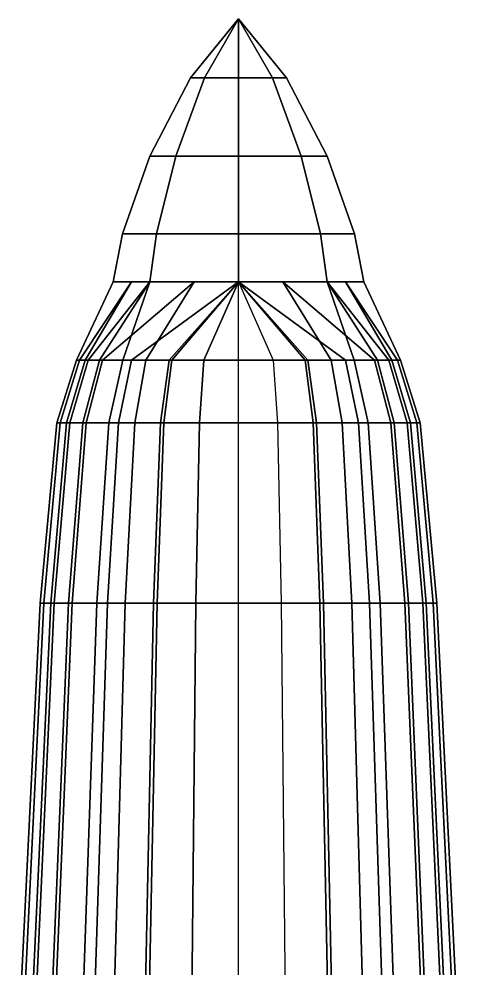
# Model space of a CAD drawing. Header units: millimetres. Extents: x -7.2 to 7.2, y -6 to 11.
# Drawn here: x -0.56 to 0.56, y 3.59 to 6.01 of the extents above; entities that cross this region are included whole.
import ezdxf

# ---------------------------------------------------------------- set-up
doc = ezdxf.new("R2010")
doc.units = ezdxf.units.MM
doc.layers.add('h2', color=7, linetype='Continuous')
doc.layers.add('prop', color=1, linetype='Continuous')

msp = doc.modelspace()

# ---------------------------------------------------------------- linework, layer by layer
for points in [[(-0.413224, 5.14, -0.065927), (-0.413224, 5.14, 0.32516), (-0.32, 5.34)], [(-0.413224, 5.14, 0.32516), (-0.405845, 5.14, 0.369434), (-0.273137, 5.34, 0.113137), (-0.32, 5.34)], [(-0.391087, 5.14, -0.206128), (-0.413224, 5.14, -0.065927), (-0.32, 5.34), (-0.273137, 5.34, -0.113137)], [(-0.405845, 5.14, 0.369434), (-0.383708, 5.14, 0.457982), (-0.226274, 5.34, 0.226274), (-0.273137, 5.34, 0.113137)], [(-0.354192, 5.14, -0.279918), (-0.391087, 5.14, -0.206128), (-0.273137, 5.34, -0.113137), (-0.226274, 5.34, -0.226274)], [(-0.383708, 5.14, 0.457982), (-0.346813, 5.14, 0.524393), (-0.113137, 5.34, 0.273137), (-0.226274, 5.34, 0.226274)], [(-0.29516, 5.14, -0.33895), (-0.354192, 5.14, -0.279918), (-0.226274, 5.34, -0.226274)], [(-0.346813, 5.14, 0.524393), (-0.273023, 5.14, 0.590804), (0, 5.34, 0.32), (-0.113137, 5.34, 0.273137)], [(-0.236128, 5.14, -0.375845), (-0.29516, 5.14, -0.33895), (-0.226274, 5.34, -0.226274), (-0.113137, 5.34, -0.273137)], [(0, 5.34, 0.32), (0, 5.34, 0.32), (-0.273023, 5.14, 0.590804), (-0.169717, 5.14, 0.62032)], [(-0.177096, 5.14, -0.390603), (-0.236128, 5.14, -0.375845), (-0.113137, 5.34, -0.273137), (0, 5.34, -0.32)], [(-0.088548, 5.14, -0.405361), (-0.177096, 5.14, -0.390603), (0, 5.34, -0.32)], [(0, 5.34, 0.32), (0, 5.34, 0.32), (-0.169717, 5.14, 0.62032), (0, 5.14, 0.642457)], [(0.088548, 5.14, -0.405361), (-0.088548, 5.14, -0.405361), (0, 5.34, -0.32)], [(-0.438628, 4.98, -0.216212), (-0.463456, 4.98, -0.058968), (-0.413224, 5.14, -0.065927), (-0.391087, 5.14, -0.206128)], [(-0.463456, 4.98, -0.058968), (-0.463456, 4.98, 0.37966), (-0.413224, 5.14, 0.32516), (-0.413224, 5.14, -0.065927)], [(-0.463456, 4.98, 0.37966), (-0.45518, 4.98, 0.429316), (-0.405845, 5.14, 0.369434), (-0.413224, 5.14, 0.32516)], [(-0.45518, 4.98, 0.429316), (-0.430352, 4.98, 0.528628), (-0.383708, 5.14, 0.457982), (-0.405845, 5.14, 0.369434)], [(-0.397248, 4.98, -0.298972), (-0.438628, 4.98, -0.216212), (-0.391087, 5.14, -0.206128), (-0.354192, 5.14, -0.279918)], [(-0.430352, 4.98, 0.528628), (-0.388972, 4.98, 0.603112), (-0.346813, 5.14, 0.524393), (-0.383708, 5.14, 0.457982)], [(-0.33104, 4.98, -0.36518), (-0.397248, 4.98, -0.298972), (-0.354192, 5.14, -0.279918), (-0.29516, 5.14, -0.33895)], [(-0.388972, 4.98, 0.603112), (-0.306212, 4.98, 0.677596), (-0.273023, 5.14, 0.590804), (-0.346813, 5.14, 0.524393)], [(-0.264832, 4.98, -0.40656), (-0.33104, 4.98, -0.36518), (-0.29516, 5.14, -0.33895), (-0.236128, 5.14, -0.375845)], [(-0.169717, 5.14, 0.62032), (-0.273023, 5.14, 0.590804), (-0.306212, 4.98, 0.677596), (-0.190348, 4.98, 0.7107)], [(-0.198624, 4.98, -0.423112), (-0.264832, 4.98, -0.40656), (-0.236128, 5.14, -0.375845), (-0.177096, 5.14, -0.390603)], [(-0.099312, 4.98, -0.439664), (-0.198624, 4.98, -0.423112), (-0.177096, 5.14, -0.390603), (-0.088548, 5.14, -0.405361)], [(0, 5.14, 0.642457), (-0.169717, 5.14, 0.62032), (-0.190348, 4.98, 0.7107), (0, 4.98, 0.735528)], [(0.099312, 4.98, -0.439664), (-0.099312, 4.98, -0.439664), (-0.088548, 5.14, -0.405361), (0.088548, 5.14, -0.405361)], [(-0.478855, 4.52, -0.276575), (-0.50596, 4.52, -0.10491), (-0.463456, 4.98, -0.058968), (-0.438628, 4.98, -0.216212)], [(-0.50596, 4.52, -0.10491), (-0.50596, 4.52, 0.373945), (-0.463456, 4.98, 0.37966), (-0.463456, 4.98, -0.058968)], [(-0.50596, 4.52, 0.373945), (-0.496925, 4.52, 0.428155), (-0.45518, 4.98, 0.429316), (-0.463456, 4.98, 0.37966)], [(-0.496925, 4.52, 0.428155), (-0.46982, 4.52, 0.536575), (-0.430352, 4.98, 0.528628), (-0.45518, 4.98, 0.429316)], [(-0.43368, 4.52, -0.366925), (-0.478855, 4.52, -0.276575), (-0.438628, 4.98, -0.216212), (-0.397248, 4.98, -0.298972)], [(-0.46982, 4.52, 0.536575), (-0.424645, 4.52, 0.61789), (-0.388972, 4.98, 0.603112), (-0.430352, 4.98, 0.528628)], [(-0.3614, 4.52, -0.439205), (-0.43368, 4.52, -0.366925), (-0.397248, 4.98, -0.298972), (-0.33104, 4.98, -0.36518)], [(-0.424645, 4.52, 0.61789), (-0.334295, 4.52, 0.699205), (-0.306212, 4.98, 0.677596), (-0.388972, 4.98, 0.603112)], [(-0.28912, 4.52, -0.48438), (-0.3614, 4.52, -0.439205), (-0.33104, 4.98, -0.36518), (-0.264832, 4.98, -0.40656)], [(-0.190348, 4.98, 0.7107), (-0.306212, 4.98, 0.677596), (-0.334295, 4.52, 0.699205), (-0.207805, 4.52, 0.735345)], [(-0.21684, 4.52, -0.50245), (-0.28912, 4.52, -0.48438), (-0.264832, 4.98, -0.40656), (-0.198624, 4.98, -0.423112)], [(-0.10842, 4.52, -0.52052), (-0.21684, 4.52, -0.50245), (-0.198624, 4.98, -0.423112), (-0.099312, 4.98, -0.439664)], [(0, 4.98, 0.735528), (-0.190348, 4.98, 0.7107), (-0.207805, 4.52, 0.735345), (0, 4.52, 0.76245)], [(0.10842, 4.52, -0.52052), (-0.10842, 4.52, -0.52052), (-0.099312, 4.98, -0.439664), (0.099312, 4.98, -0.439664)], [(-0.53, 3.42, -0.32), (-0.56, 3.42, -0.13), (-0.50596, 4.52, -0.10491), (-0.478855, 4.52, -0.276575)], [(-0.56, 3.42, -0.13), (-0.56, 3.42, 0.4), (-0.50596, 4.52, 0.373945), (-0.50596, 4.52, -0.10491)], [(-0.56, 3.42, 0.4), (-0.55, 3.42, 0.46), (-0.496925, 4.52, 0.428155), (-0.50596, 4.52, 0.373945)], [(-0.55, 3.42, 0.46), (-0.52, 3.42, 0.58), (-0.46982, 4.52, 0.536575), (-0.496925, 4.52, 0.428155)], [(-0.48, 3.42, -0.42), (-0.53, 3.42, -0.32), (-0.478855, 4.52, -0.276575), (-0.43368, 4.52, -0.366925)], [(-0.52, 3.42, 0.58), (-0.47, 3.42, 0.67), (-0.424645, 4.52, 0.61789), (-0.46982, 4.52, 0.536575)], [(-0.4, 3.42, -0.5), (-0.48, 3.42, -0.42), (-0.43368, 4.52, -0.366925), (-0.3614, 4.52, -0.439205)], [(-0.47, 3.42, 0.67), (-0.37, 3.42, 0.76), (-0.334295, 4.52, 0.699205), (-0.424645, 4.52, 0.61789)], [(-0.32, 3.42, -0.55), (-0.4, 3.42, -0.5), (-0.3614, 4.52, -0.439205), (-0.28912, 4.52, -0.48438)], [(-0.207805, 4.52, 0.735345), (-0.334295, 4.52, 0.699205), (-0.37, 3.42, 0.76), (-0.23, 3.42, 0.8)], [(-0.24, 3.42, -0.57), (-0.32, 3.42, -0.55), (-0.28912, 4.52, -0.48438), (-0.21684, 4.52, -0.50245)], [(-0.12, 3.42, -0.59), (-0.24, 3.42, -0.57), (-0.21684, 4.52, -0.50245), (-0.10842, 4.52, -0.52052)], [(0, 4.52, 0.76245), (-0.207805, 4.52, 0.735345), (-0.23, 3.42, 0.8), (0, 3.42, 0.83)], [(0.12, 3.42, -0.59), (-0.12, 3.42, -0.59), (-0.10842, 4.52, -0.52052), (0.10842, 4.52, -0.52052)]]:
    msp.add_3dface(points)
at = {"layer": 'h2'}
for points in [[(0.177096, 5.14, -0.390603), (0.236128, 5.14, -0.375845), (0.113137, 5.34, -0.273137), (0, 5.34, -0.32)], [(0.088548, 5.14, -0.405361), (0.177096, 5.14, -0.390603), (0, 5.34, -0.32)], [(0, 5.34, 0.32), (0, 5.34, 0.32), (0.273023, 5.14, 0.590804), (0.169717, 5.14, 0.62032)], [(0, 5.34, 0.32), (0, 5.34, 0.32), (0.169717, 5.14, 0.62032), (0, 5.14, 0.642457)], [(0.346813, 5.14, 0.524393), (0.273023, 5.14, 0.590804), (0, 5.34, 0.32), (0.113137, 5.34, 0.273137)], [(0.236128, 5.14, -0.375845), (0.29516, 5.14, -0.33895), (0.226274, 5.34, -0.226274), (0.113137, 5.34, -0.273137)], [(0.383708, 5.14, 0.457982), (0.346813, 5.14, 0.524393), (0.113137, 5.34, 0.273137), (0.226274, 5.34, 0.226274)], [(0.354192, 5.14, -0.279918), (0.391087, 5.14, -0.206128), (0.273137, 5.34, -0.113137), (0.226274, 5.34, -0.226274)], [(0.29516, 5.14, -0.33895), (0.354192, 5.14, -0.279918), (0.226274, 5.34, -0.226274)], [(0.405845, 5.14, 0.369434), (0.383708, 5.14, 0.457982), (0.226274, 5.34, 0.226274), (0.273137, 5.34, 0.113137)], [(0.391087, 5.14, -0.206128), (0.413224, 5.14, -0.065927), (0.32, 5.34), (0.273137, 5.34, -0.113137)], [(0.413224, 5.14, 0.32516), (0.405845, 5.14, 0.369434), (0.273137, 5.34, 0.113137), (0.32, 5.34)], [(0.413224, 5.14, -0.065927), (0.413224, 5.14, 0.32516), (0.32, 5.34)], [(0, 5.14, 0.642457), (0.169717, 5.14, 0.62032), (0.190348, 4.98, 0.7107), (0, 4.98, 0.735528)], [(0.099312, 4.98, -0.439664), (0.198624, 4.98, -0.423112), (0.177096, 5.14, -0.390603), (0.088548, 5.14, -0.405361)], [(0.169717, 5.14, 0.62032), (0.273023, 5.14, 0.590804), (0.306212, 4.98, 0.677596), (0.190348, 4.98, 0.7107)], [(0.198624, 4.98, -0.423112), (0.264832, 4.98, -0.40656), (0.236128, 5.14, -0.375845), (0.177096, 5.14, -0.390603)], [(0.264832, 4.98, -0.40656), (0.33104, 4.98, -0.36518), (0.29516, 5.14, -0.33895), (0.236128, 5.14, -0.375845)], [(0.388972, 4.98, 0.603112), (0.306212, 4.98, 0.677596), (0.273023, 5.14, 0.590804), (0.346813, 5.14, 0.524393)], [(0.33104, 4.98, -0.36518), (0.397248, 4.98, -0.298972), (0.354192, 5.14, -0.279918), (0.29516, 5.14, -0.33895)], [(0.430352, 4.98, 0.528628), (0.388972, 4.98, 0.603112), (0.346813, 5.14, 0.524393), (0.383708, 5.14, 0.457982)], [(0.397248, 4.98, -0.298972), (0.438628, 4.98, -0.216212), (0.391087, 5.14, -0.206128), (0.354192, 5.14, -0.279918)], [(0.45518, 4.98, 0.429316), (0.430352, 4.98, 0.528628), (0.383708, 5.14, 0.457982), (0.405845, 5.14, 0.369434)], [(0.438628, 4.98, -0.216212), (0.463456, 4.98, -0.058968), (0.413224, 5.14, -0.065927), (0.391087, 5.14, -0.206128)], [(0.463456, 4.98, 0.37966), (0.45518, 4.98, 0.429316), (0.405845, 5.14, 0.369434), (0.413224, 5.14, 0.32516)], [(0.463456, 4.98, -0.058968), (0.463456, 4.98, 0.37966), (0.413224, 5.14, 0.32516), (0.413224, 5.14, -0.065927)], [(0, 4.98, 0.735528), (0.190348, 4.98, 0.7107), (0.207805, 4.52, 0.735345), (0, 4.52, 0.76245)], [(0.10842, 4.52, -0.52052), (0.21684, 4.52, -0.50245), (0.198624, 4.98, -0.423112), (0.099312, 4.98, -0.439664)], [(0.190348, 4.98, 0.7107), (0.306212, 4.98, 0.677596), (0.334295, 4.52, 0.699205), (0.207805, 4.52, 0.735345)], [(0.21684, 4.52, -0.50245), (0.28912, 4.52, -0.48438), (0.264832, 4.98, -0.40656), (0.198624, 4.98, -0.423112)], [(0.28912, 4.52, -0.48438), (0.3614, 4.52, -0.439205), (0.33104, 4.98, -0.36518), (0.264832, 4.98, -0.40656)], [(0.424645, 4.52, 0.61789), (0.334295, 4.52, 0.699205), (0.306212, 4.98, 0.677596), (0.388972, 4.98, 0.603112)], [(0.3614, 4.52, -0.439205), (0.43368, 4.52, -0.366925), (0.397248, 4.98, -0.298972), (0.33104, 4.98, -0.36518)], [(0.46982, 4.52, 0.536575), (0.424645, 4.52, 0.61789), (0.388972, 4.98, 0.603112), (0.430352, 4.98, 0.528628)], [(0.43368, 4.52, -0.366925), (0.478855, 4.52, -0.276575), (0.438628, 4.98, -0.216212), (0.397248, 4.98, -0.298972)], [(0.496925, 4.52, 0.428155), (0.46982, 4.52, 0.536575), (0.430352, 4.98, 0.528628), (0.45518, 4.98, 0.429316)], [(0.478855, 4.52, -0.276575), (0.50596, 4.52, -0.10491), (0.463456, 4.98, -0.058968), (0.438628, 4.98, -0.216212)], [(0.50596, 4.52, 0.373945), (0.496925, 4.52, 0.428155), (0.45518, 4.98, 0.429316), (0.463456, 4.98, 0.37966)], [(0.50596, 4.52, -0.10491), (0.50596, 4.52, 0.373945), (0.463456, 4.98, 0.37966), (0.463456, 4.98, -0.058968)], [(0, 4.52, 0.76245), (0.207805, 4.52, 0.735345), (0.23, 3.42, 0.8), (0, 3.42, 0.83)], [(0.12, 3.42, -0.59), (0.24, 3.42, -0.57), (0.21684, 4.52, -0.50245), (0.10842, 4.52, -0.52052)], [(0.207805, 4.52, 0.735345), (0.334295, 4.52, 0.699205), (0.37, 3.42, 0.76), (0.23, 3.42, 0.8)], [(0.24, 3.42, -0.57), (0.32, 3.42, -0.55), (0.28912, 4.52, -0.48438), (0.21684, 4.52, -0.50245)], [(0.32, 3.42, -0.55), (0.4, 3.42, -0.5), (0.3614, 4.52, -0.439205), (0.28912, 4.52, -0.48438)], [(0.47, 3.42, 0.67), (0.37, 3.42, 0.76), (0.334295, 4.52, 0.699205), (0.424645, 4.52, 0.61789)], [(0.4, 3.42, -0.5), (0.48, 3.42, -0.42), (0.43368, 4.52, -0.366925), (0.3614, 4.52, -0.439205)], [(0.52, 3.42, 0.58), (0.47, 3.42, 0.67), (0.424645, 4.52, 0.61789), (0.46982, 4.52, 0.536575)], [(0.48, 3.42, -0.42), (0.53, 3.42, -0.32), (0.478855, 4.52, -0.276575), (0.43368, 4.52, -0.366925)], [(0.55, 3.42, 0.46), (0.52, 3.42, 0.58), (0.46982, 4.52, 0.536575), (0.496925, 4.52, 0.428155)], [(0.53, 3.42, -0.32), (0.56, 3.42, -0.13), (0.50596, 4.52, -0.10491), (0.478855, 4.52, -0.276575)], [(0.56, 3.42, 0.4), (0.55, 3.42, 0.46), (0.496925, 4.52, 0.428155), (0.50596, 4.52, 0.373945)], [(0.56, 3.42, -0.13), (0.56, 3.42, 0.4), (0.50596, 4.52, 0.373945), (0.50596, 4.52, -0.10491)]]:
    msp.add_3dface(points, dxfattribs=at)
at = {"layer": 'prop'}
for points in [[(0, 6.01), (-0.122459, 5.86), (-0.086591, 5.86, 0.086591), (0, 6.01)], [(0, 6.01), (-0.086591, 5.86, -0.086591), (-0.122459, 5.86), (0, 6.01)], [(0, 6.01), (-0.086591, 5.86, 0.086591), (0, 5.86, 0.122459), (0, 6.01)], [(0, 6.01), (0, 5.86, -0.122459), (-0.086591, 5.86, -0.086591), (0, 6.01)], [(0, 6.01), (0, 5.86, 0.122459), (0.086591, 5.86, 0.086591), (0, 6.01)], [(0, 6.01), (0.086591, 5.86, 0.086591), (0.122459, 5.86), (0, 6.01)], [(0, 6.01), (0.122459, 5.86), (0.086591, 5.86, -0.086591), (0, 6.01)], [(0, 6.01), (0.086591, 5.86, -0.086591), (0, 5.86, -0.122459), (0, 6.01)], [(-0.122459, 5.86), (-0.226274, 5.66), (-0.16, 5.66, 0.16), (-0.086591, 5.86, 0.086591)], [(-0.086591, 5.86, -0.086591), (-0.16, 5.66, -0.16), (-0.226274, 5.66), (-0.122459, 5.86)], [(-0.086591, 5.86, 0.086591), (-0.16, 5.66, 0.16), (0, 5.66, 0.226274), (0, 5.86, 0.122459)], [(0, 5.86, -0.122459), (0, 5.66, -0.226274), (-0.16, 5.66, -0.16), (-0.086591, 5.86, -0.086591)], [(0, 5.86, 0.122459), (0, 5.66, 0.226274), (0.16, 5.66, 0.16), (0.086591, 5.86, 0.086591)], [(0.086591, 5.86, -0.086591), (0.16, 5.66, -0.16), (0, 5.66, -0.226274), (0, 5.86, -0.122459)], [(0.086591, 5.86, 0.086591), (0.16, 5.66, 0.16), (0.226274, 5.66), (0.122459, 5.86)], [(0.122459, 5.86), (0.226274, 5.66), (0.16, 5.66, -0.16), (0.086591, 5.86, -0.086591)], [(-0.226274, 5.66), (-0.295641, 5.462459), (-0.20905, 5.462459, 0.20905), (-0.16, 5.66, 0.16)], [(-0.16, 5.66, -0.16), (-0.20905, 5.462459, -0.20905), (-0.295641, 5.462459), (-0.226274, 5.66)], [(-0.16, 5.66, 0.16), (-0.20905, 5.462459, 0.20905), (0, 5.462459, 0.295641), (0, 5.66, 0.226274)], [(0, 5.66, -0.226274), (0, 5.462459, -0.295641), (-0.20905, 5.462459, -0.20905), (-0.16, 5.66, -0.16)], [(0, 5.66, 0.226274), (0, 5.462459, 0.295641), (0.20905, 5.462459, 0.20905), (0.16, 5.66, 0.16)], [(0.16, 5.66, -0.16), (0.20905, 5.462459, -0.20905), (0, 5.462459, -0.295641), (0, 5.66, -0.226274)], [(0.16, 5.66, 0.16), (0.20905, 5.462459, 0.20905), (0.295641, 5.462459), (0.226274, 5.66)], [(0.226274, 5.66), (0.295641, 5.462459), (0.20905, 5.462459, -0.20905), (0.16, 5.66, -0.16)], [(-0.295641, 5.462459), (-0.32, 5.34), (-0.226274, 5.34, 0.226274), (-0.20905, 5.462459, 0.20905)], [(-0.20905, 5.462459, -0.20905), (-0.226274, 5.34, -0.226274), (-0.32, 5.34), (-0.295641, 5.462459)], [(-0.20905, 5.462459, 0.20905), (-0.226274, 5.34, 0.226274), (0, 5.34, 0.32), (0, 5.462459, 0.295641)], [(0, 5.462459, -0.295641), (0, 5.34, -0.32), (-0.226274, 5.34, -0.226274), (-0.20905, 5.462459, -0.20905)], [(0, 5.462459, 0.295641), (0, 5.34, 0.32), (0.226274, 5.34, 0.226274), (0.20905, 5.462459, 0.20905)], [(0.20905, 5.462459, -0.20905), (0.226274, 5.34, -0.226274), (0, 5.34, -0.32), (0, 5.462459, -0.295641)], [(0.20905, 5.462459, 0.20905), (0.226274, 5.34, 0.226274), (0.32, 5.34), (0.295641, 5.462459)], [(0.295641, 5.462459), (0.32, 5.34), (0.226274, 5.34, -0.226274), (0.20905, 5.462459, -0.20905)]]:
    msp.add_3dface(points, dxfattribs=at)

doc.saveas('drawing.dxf')
